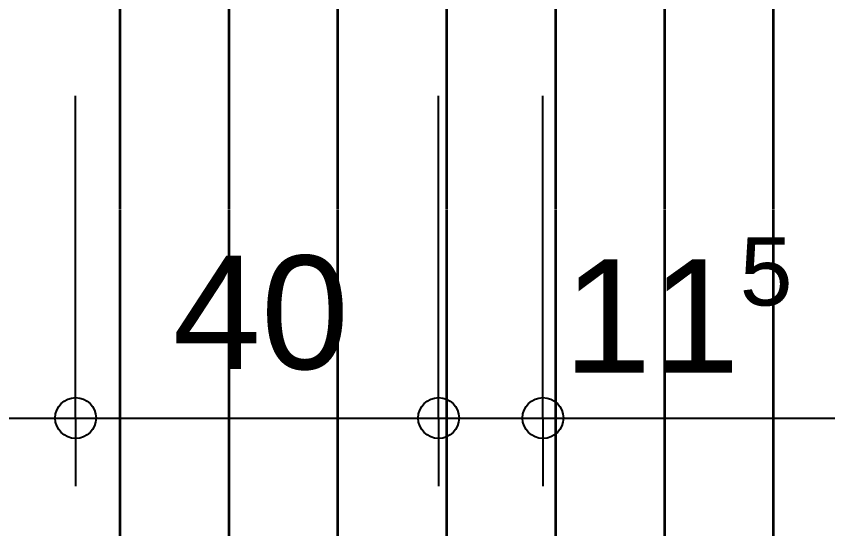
# Model space of a CAD drawing. Header units: centimetres. Extents: x 0.3 to 84.3, y 0.3 to 59.7.
# Drawn here: x 37.449 to 39.238, y 14.345 to 15.489 of the extents above; entities that cross this region are included whole.
import ezdxf

# ---------------------------------------------------------------- set-up
doc = ezdxf.new("R2010")
doc.units = ezdxf.units.CM
doc.linetypes.add('AUSGEZOGEN', pattern=[0])
doc.layers.add('Ausbau Raeume', color=7, linetype='AUSGEZOGEN', lineweight=35)
doc.layers.add('Werkplan- Ausfuehrungsmasse', color=7, linetype='AUSGEZOGEN', lineweight=25)
doc.styles.add('ARIAL', font='ARIAL.TTF')

msp = doc.modelspace()

# ---------------------------------------------------------------- linework, layer by layer
at = {"layer": 'Ausbau Raeume', "color": 254, "linetype": 'AUSGEZOGEN', "lineweight": 35}
for p, q in [((38.6382, 15.0646), (38.6382, 15.7832)), ((38.8782, 15.0646), (38.8782, 15.7832)), ((39.1182, 15.0646), (39.1182, 15.7832)), ((37.6782, 15.0646), (37.6782, 15.618)), ((37.9182, 15.0646), (37.9182, 15.618)), ((38.1582, 15.0646), (38.1582, 15.618)), ((38.3982, 15.0646), (38.3982, 15.618)), ((37.6782, 14.3446), (37.6782, 15.0632)), ((37.9182, 14.3446), (37.9182, 15.0632)), ((38.1582, 14.3446), (38.1582, 15.0632)), ((38.3982, 14.3446), (38.3982, 15.0632)), ((38.6382, 14.3446), (38.6382, 15.0632)), ((38.8782, 14.3446), (38.8782, 15.0632)), ((39.1182, 14.3446), (39.1182, 15.0632))]:
    msp.add_line(p, q, dxfattribs=at)
at = {"layer": 'Werkplan- Ausfuehrungsmasse', "color": 7, "linetype": 'AUSGEZOGEN', "lineweight": 25}
for p, q in [((37.58, 14.604), (37.58, 14.754)), ((38.38, 14.604), (38.38, 14.754)), ((38.61, 14.604), (38.61, 14.754)), ((37.38, 14.604), (37.58, 14.604)), ((37.58, 14.604), (37.58, 14.454)), ((37.58, 14.604), (38.38, 14.604)), ((38.38, 14.604), (38.38, 14.454)), ((38.38, 14.604), (38.61, 14.604)), ((38.61, 14.604), (38.61, 14.454)), ((38.61, 14.604), (44.74, 14.604))]:
    msp.add_line(p, q, dxfattribs=at)
for points in [[(37.58, 14.604), (37.58, 14.6665), (37.58, 14.6665), (37.58, 14.6665), (37.58, 14.6665), (37.58, 14.6665), (37.58, 14.6665), (37.58, 14.6665), (37.58, 14.6665), (37.58, 14.6665), (37.58, 14.6665), (37.58, 14.6665), (37.58, 14.6665), (37.58, 14.6665), (37.58, 14.6665), (37.58, 14.6665), (37.58, 14.6665), (37.58, 14.6665), (37.58, 14.6665), (37.58, 14.6665), (37.58, 14.6665), (37.58, 14.6706), (37.58, 14.6706), (37.58, 14.671), (37.58, 14.671), (37.58, 14.6721), (37.58, 14.6721), (37.58, 14.6724), (37.58, 14.6724), (37.58, 14.6736), (37.58, 14.6736), (37.58, 14.674), (37.58, 14.674), (37.58, 14.6762), (37.58, 14.6762), (37.58, 14.6795), (37.58, 14.6795), (37.58, 15.314)], [(38.38, 14.604), (38.38, 14.6665), (38.38, 14.6665), (38.38, 14.6665), (38.38, 14.6665), (38.38, 14.6665), (38.38, 14.6665), (38.38, 14.6665), (38.38, 14.6665), (38.38, 14.6665), (38.38, 14.6665), (38.38, 14.6665), (38.38, 14.6665), (38.38, 14.6665), (38.38, 14.6665), (38.38, 14.6665), (38.38, 14.6665), (38.38, 14.6665), (38.38, 14.6665), (38.38, 14.6711), (38.38, 14.6711), (38.38, 14.6715), (38.38, 14.6715), (38.38, 14.6728), (38.38, 14.6728), (38.38, 14.6731), (38.38, 14.6731), (38.38, 14.6744), (38.38, 14.6744), (38.38, 14.6749), (38.38, 14.6749), (38.38, 14.6773), (38.38, 14.6773), (38.38, 14.681), (38.38, 14.681), (38.38, 15.314)], [(38.61, 14.604), (38.61, 14.6665), (38.61, 14.6665), (38.61, 14.6665), (38.61, 14.6665), (38.61, 14.6665), (38.61, 14.6665), (38.61, 14.6665), (38.61, 14.6665), (38.61, 14.6665), (38.61, 14.6665), (38.61, 14.6665), (38.61, 14.6665), (38.61, 14.6665), (38.61, 14.6665), (38.61, 14.6665), (38.61, 14.6665), (38.61, 14.6665), (38.61, 14.6665), (38.61, 14.6713), (38.61, 14.6713), (38.61, 14.6717), (38.61, 14.6717), (38.61, 14.6729), (38.61, 14.6729), (38.61, 14.6733), (38.61, 14.6733), (38.61, 14.6747), (38.61, 14.6747), (38.61, 14.6752), (38.61, 14.6752), (38.61, 14.6777), (38.61, 14.6777), (38.61, 14.6815), (38.61, 14.6815), (38.61, 15.314)]]:
    msp.add_lwpolyline(points, dxfattribs=at)
for centre in [(37.58, 14.604), (38.38, 14.604), (38.61, 14.604)]:
    msp.add_circle(centre, 0.045, dxfattribs=at)

# ---------------------------------------------------------------- texts
at = {"layer": 'Werkplan- Ausfuehrungsmasse', "color": 7, "linetype": 'AUSGEZOGEN', "lineweight": 50, "attachment_point": 7, "style": 'ARIAL'}
for s, insert, char_height, width in [('5', (39.0435, 14.8498), 0.15, 0.075), ('40', (37.7941, 14.7083), 0.25, 0.125), ('11', (38.655, 14.704), 0.25, 0.125)]:
    msp.add_mtext(s, dxfattribs=dict(at, insert=insert, char_height=char_height, width=width))

doc.saveas('drawing.dxf')
